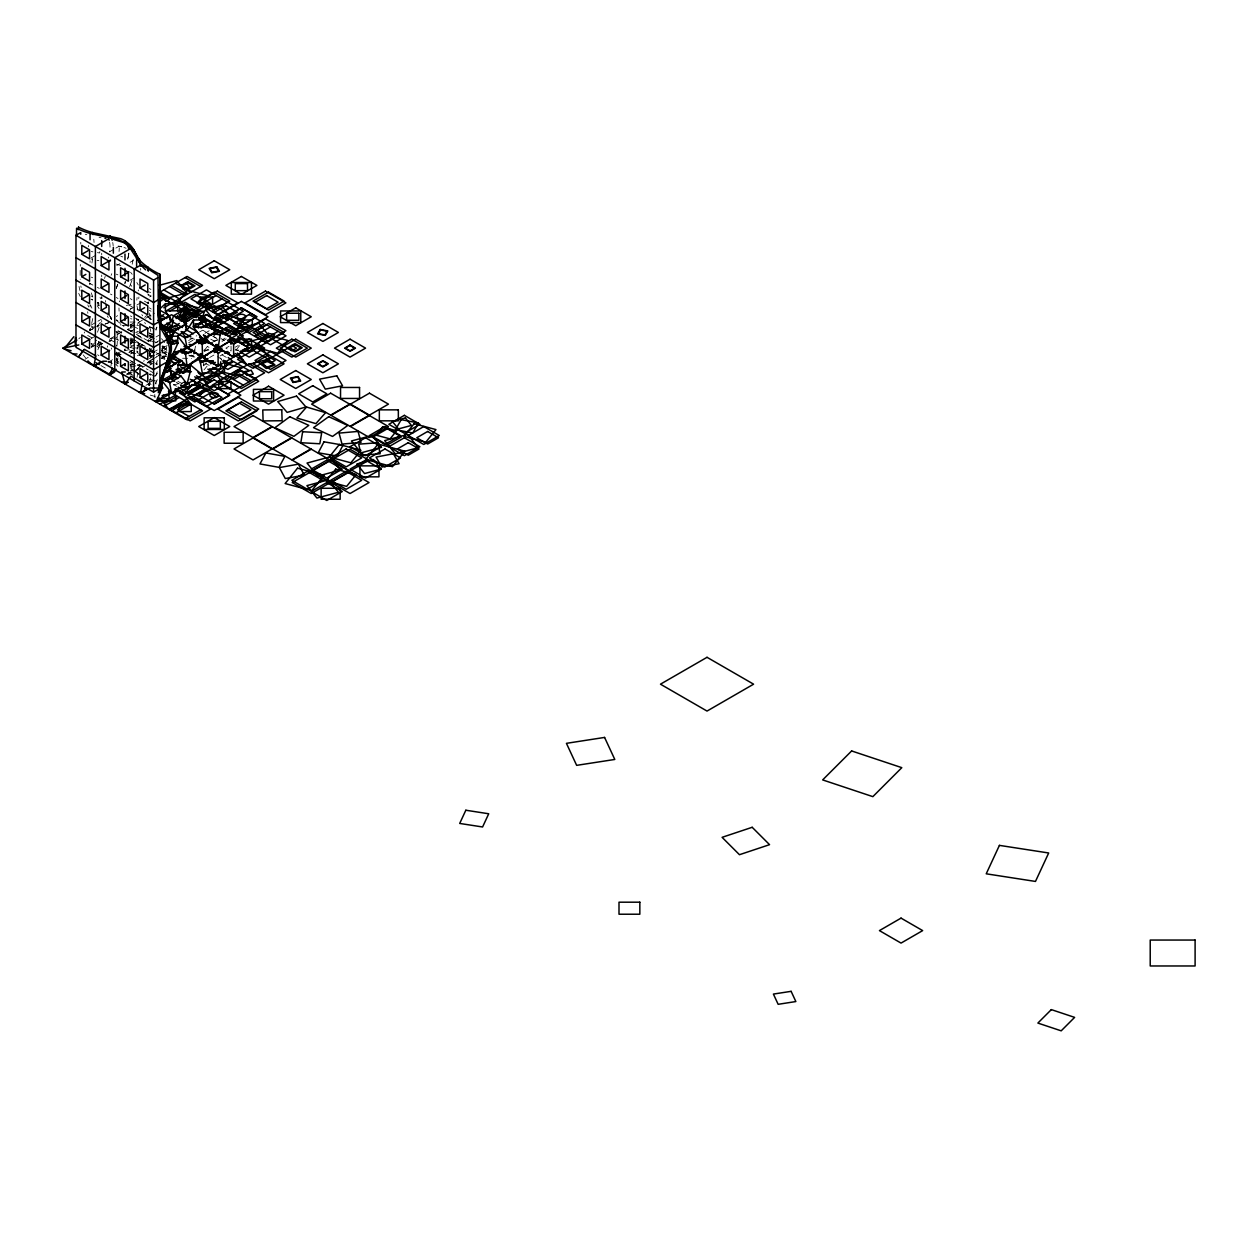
<?xml version="1.0" encoding="UTF-8"?>
<svg xmlns="http://www.w3.org/2000/svg" width="1258" height="1258" viewBox="0 0 1258 1258"><rect width="100%" height="100%" fill="white"/><g stroke="black" fill="none" stroke-linecap="round" stroke-linejoin="round"><path stroke-width="0.75" stroke-dasharray="5 3.75" d="M148.019 302.077L148.019 303.76M80.795 242.322L80.779 244.005M80.292 266.13L80.339 264.432M80.198 270.391L80.198 279.355M88.406 245.483L88.359 246.772M148.271 294.372L148.24 295.237L148.271 294.372A87.085 50.273 0 0 0 151.102 296.259M150.771 357.429L149.56 355.432L149.859 348.136L149.277 348.686M203.592 365.921L203.749 362.446M136.823 300.143L137.091 297.47M128.788 253.581L127.451 260.249M138.742 298.759L138.93 296.967M111.003 365.874L111.522 361.125M116.868 346.107C117.843 342.286 117.057 327.709 116.334 331.798M120.139 355.133L120.249 354.237L116.459 354.158M150.96 338.748L150.504 341.531M149.906 382.747L149.498 385.498L149.906 380.97L160.395 380.97M92.762 318.557L91.252 325.287M133.206 259.447L132.184 264.243M92.715 258.393L91.928 263.048M157.061 342.506L157.297 341.248M138.207 290.928L138.396 289.985M148.806 385.577L149.183 383.659M132.2 340.147L130.392 345.227M194.707 349.944L195.54 346.154M155.662 329.596L156.731 327.222M108.33 258.079L108.581 257.104M111.663 347.994L111.364 349.142M162.911 345.557L162.078 348.56M111.553 338.213L110.735 341.233M155.646 383.8L157.266 379.586M156.023 330.225L156.935 327.143M109.713 339.566L109.069 341.657L113.723 338.968M90.356 328.354L89.695 330.429M139.748 364.82L139.434 365.842A50.068 28.903 -60 0 0 137.091 377.243M104.524 278.458L105.216 276.383M116.365 288.145L117.371 285.33A72.728 41.986 -60 0 1 117.576 284.795M107.701 345.824L107.229 347.224M155.709 375.906L156.008 375.026A65.809 37.992 -60 0 1 157.234 371.818M97.511 332.206L98.439 329.565A58.749 33.919 -60 0 0 99.115 327.489M129.605 286.651L130.376 284.544L131.744 286.289M131.948 280.267L130.392 284.528M117.78 284.245L117.371 285.33A48.983 28.289 -60 0 0 116.255 288.507M143.758 361.408L144.167 360.323M156.574 364.663L157.266 362.902M111.097 275.376L111.758 273.725M124.825 283.537L125.737 281.32M130.911 343.623L132.2 341.61L130.234 344.393L132.027 340.918A1.683 0.975 0 0 0 130.549 340.839M150.567 364.6L151.039 363.483M155.913 363.908L157.392 360.527M97.888 349.661L101.175 342.553M137.185 348.262L139.481 343.308M149.608 351.957L151.259 348.403M114.305 356.454L116.805 351.941M137.594 369.946L136.87 370.119M97.228 326.278L101.929 320.46M91.284 346.894L94.963 342.333M137.326 324.36L139.732 321.372M137.075 369.553L142.673 362.603M161.417 350.683L166.04 344.959M157.439 373.343L155.19 376.126L149.938 374.711M203.953 350.778L207.539 346.343M204 369.946L207.413 365.716L203.749 364.726M236.425 349.598L239.822 345.384M135.597 371L138.349 368.232M78.798 338.827L80.292 337.427M134.292 317.676L140.88 320.9M144.607 317.393L146.101 315.978M97.464 327.017L99.225 325.413M137.169 345.777L139.811 343.623L137.216 342.726M149.655 296.919L151.07 295.929M116.286 316.56L117.654 315.632M85.119 359.238L88.202 357.288M155.599 342.899L160.222 339.974M130.234 309.059L132.2 307.848M188.606 340.509L196.798 335.682M221.943 339.99L225.103 338.119M91.252 257.843L96.3 254.934M109.352 251.883L114.242 249.053M115.862 248.109L119.133 246.238A25.632 14.797 0 0 1 126.067 248.266M116.79 265.501L119.919 263.693M130.077 262.309L133.238 260.485M130.061 280.235L135.156 277.295M91.236 325.067L96.237 322.174M97.904 321.215L101.238 319.28M90.089 330.209L98.36 325.429M136.839 305.034L140.943 302.675M130.03 309.389L135.848 306.024M91.221 338.512L96.174 335.65M91.174 347.507L95.985 344.723M97.605 343.796L100.813 341.94L101.159 343.827M130.03 325.067L135.046 322.174M96.85 346.469L102.873 342.994M121.884 332.018L109.462 339.188L114.116 341.877M130.423 327.08L154.482 313.195M130.423 331.562L135.078 328.873M129.936 347.522L134.622 344.818M149.356 336.311L154.152 333.543M108.188 362.21L113.078 359.379M149.042 338.732L152.139 336.94M129.558 352.051L132.939 350.101M128.866 352.617L131.964 350.825M148.004 341.578L154.404 337.883M156.008 336.955L159.2 335.1M130.423 353.97L135.078 351.281M115.642 364.616L118.912 362.729M137.405 355.778L141.997 353.136M149.387 353.907L154.372 351.029M152.941 352.476L157.706 349.724M149.435 358.672L154.451 355.778M156.118 354.803L166.15 349.016A24.783 14.31 -60 0 0 166.716 346.595M126.649 374.066L134.968 369.27M149.042 361.14L166.889 350.825M199.487 332.018L202.585 330.225M152.297 359.426L156.888 356.785M147.076 363.137L151.668 360.496M142.5 367.336L147.579 364.395M149.262 363.42L154.341 360.496M149.812 365.166L154.482 362.477M161.464 358.451L166.889 355.306M188.621 342.774L194.833 339.188M204.912 333.354L209.85 330.335M161.496 358.546L166.386 355.715M214.237 341.421L217.335 339.629M145.944 385.325L150.598 382.636M204.142 351.721L210.353 348.136L207.24 346.343M221.99 341.421L226.644 338.732M209.567 357.555L214.237 354.866M228.972 346.343L225.874 348.136L230.528 350.825M203.371 365.622L206.469 363.829M220.056 355.983L223.153 354.19M235.183 347.239L238.297 345.447M104.87 324.171L107.323 323.054M150.252 351.517L153.948 349.85L149.686 351.925L151.18 358.09L149.623 353.608L150.252 356.156M132.389 371.991L127.498 374.051M162.565 347.585L167.314 345.604M105.452 324.014L109.053 322.598L105.578 323.715M127.451 329.329L129.291 328.668M130.533 328.228L132.373 327.567M126.366 305.49L135.031 303.162M91.551 327.662L98.659 325.743M91.551 346.359L102.197 343.497M122.718 351.344L117.198 352.822L119.604 355.794M124.542 350.84L135.549 347.884M137.389 347.381L142.893 345.903M213.027 341.327L220.417 339.33M131.021 367.163L140.188 364.694M147.532 362.713L151.212 361.722M173.588 385.027L182.394 382.652M130.093 365.245L133.757 364.584M130.47 365.15L132.121 364.867M110.342 338.606L117.969 337.427M136.823 369.349L137.657 369.6M127.357 373.657L128.143 373.909M97.778 344.126L102.857 343.686M114.462 361.942L117.466 361.769M203.875 350.149L209.205 350.117M235.246 350.18L238.8 350.149M130.124 322.032L135.361 322.032M122.655 325.523L128.159 325.523M129.999 325.523L135.502 325.523M149.56 355.432L160.395 355.574M182.567 358.263L191.593 358.388M130.47 370.481L137.971 370.623M126.743 374.192L130.297 374.255M162.093 348.293L162.188 355.605L166.874 356.36M148.837 355.967L152.265 356.093M108.424 361.722L111.427 361.911M136.933 345.242L144.639 345.808M162.14 352.098L167.912 352.523M189.612 355.338L193.449 355.621M138.427 331.499L136.839 331.31M138.6 325.46L136.87 325.224M101.033 237.715L99.083 237.432M115.547 354.19L118.504 354.63M137.043 348.749L138.191 348.922M97.385 252.654L99.681 252.984A48.04 27.739 -60 0 0 99.854 251.616M116.428 331.577L122.105 332.458M129.951 341.83L135.675 342.726M116.208 353.86L121.916 354.74M129.747 364.112L135.439 364.993M137.326 365.292L143.019 366.172M98.879 260.658L97.039 260.312M130.801 352.712L138.27 354.096M136.949 319.972L138.38 320.24L137.955 319.375M132.593 347.994L130.47 347.538M149.387 327.19L149.576 327.222A38.919 22.471 0 0 1 157.627 329.439M120.453 246.521L121.743 246.804L117.592 245.908L119.133 246.238L119.211 247.574A23.996 13.854 -60 0 1 119.227 248.408A27.22 15.709 -60 0 1 119.038 251.49M147.107 291.479L150.693 292.454M189.801 337.962L195.289 339.44M148.475 332.804L153.995 334.298M151.164 340.965L156.731 342.459M188.826 355.715L194.314 357.193M149.796 351.045L157.234 353.058M149.529 379.303L156.935 381.284M150.268 395.122L155.819 396.616M116.223 264.054L120.799 265.595M150.205 336.09L152.894 336.892M127.388 329.627L138.537 333.339M149.702 337.065L157.124 339.534M130.816 341.122L139.78 344.11M115.563 353.97L119.148 355.165M107.716 361.706L115.138 364.175M114.352 338.433L118.551 340.147M92.542 299.891L91.158 299.278L92.542 299.891A49.471 28.557 0 0 0 91.205 299.247M92.652 277.766L91.299 277.137M138.427 309.72L136.918 309.028M149.906 319.202L149.309 318.416L150.897 319.17M149.309 318.416L151.416 319.438M97.809 305.065L99.115 305.694A33.856 19.546 0 0 0 97.495 304.923M149.906 380.97L151.447 381.724M131.603 374.286L129.307 373.123A108.298 62.523 0 0 1 128.536 372.73M99.256 288.365L97.306 287.39M136.965 373.186L138.537 374.003M130.439 315.915L131.791 316.623M136.477 319.123L138.49 320.192M149.34 374.397L150.834 375.214M92.856 285.079L89.711 283.364M91.111 296.007L92.84 296.967M149.325 310.286L151.039 311.261M212.728 336.216L216.062 338.103M210.746 339.125L217.194 342.774M149.513 333.386L154.53 336.216M148.963 334.895L156.621 339.235M128.159 329.643L134.842 333.433M136.383 334.251L149.277 341.547M130.816 337.867L135.833 340.698M221.031 338.496L224.286 340.383M203.088 330.335L206.469 332.458M213.844 336.719L216.942 338.512M235.183 349.032L238.297 350.825M144.387 301.102L150.598 304.688M221.99 354.866L226.644 357.555M146.478 315.632L151.385 318.463M217.335 356.659L221.99 359.348M149.812 326.64L154.482 329.329M191.342 355.086L194.833 357.099M204.912 362.933L209.567 365.622M133.301 326.058L138.286 328.936M149.042 335.147L156.574 339.503M137.735 335.65L144.387 339.503M162.235 351.721L166.889 354.41M162.471 352.476L167.235 355.228M118 330.665L121.098 332.458M134.292 340.085L145.157 346.343M149.812 349.032L154.482 351.721M156.023 352.617L160.678 355.306M161.464 355.762L164.562 357.555M139.512 343.261L144.576 346.186M129.967 338.544L134.968 341.421M136.635 342.38L139.953 344.299M161.48 357.665L164.546 359.426M115.642 331.672L118.912 333.543M129.637 350.825L135.848 354.41M151.369 363.373L148.271 361.581L148.271 363.263M177.85 381.253L182.441 383.894M176.199 382.196L179.312 383.989M138.663 364.395L148.192 369.883M149.765 370.796L154.53 373.547M173.4 384.445L176.576 386.269M87.667 335.43L96.756 340.682M98.391 341.626L101.646 343.513M115.846 352.177L120.438 354.819M131.288 361.077L135.88 363.735M137.405 364.616L140.456 366.377M116.035 354.001L121.098 356.926M116.444 354.41L121.098 357.099M130.03 362.257L134.685 364.946M149.812 373.689L154.482 376.362M131.194 369.648L135.848 372.337M149.246 383.423L151.054 384.476M100.939 365.559L107.465 369.333M116.271 297.438L118.016 298.555M137.248 319.202L138.333 319.878M98.847 303.351L97.668 302.612L98.847 303.351A49.471 28.557 0 0 0 97.715 302.596M135.99 372.085L138.993 374.051M149.403 307.848L151.212 309.059M150.913 289.482L149.372 288.412M130.313 367.871L134.748 370.89M136.226 371.896L139.182 373.909M129.967 360.244L132.703 362.351M131.98 299.86L130.345 298.555M135.361 371.377L138.93 374.208M129.291 372.51L134.008 376.252M115.956 320.019L123.96 326.451M115.956 359.175L118.629 361.848M148.161 339.927L149.372 341.185M99.209 305.049L97.259 302.816M220.087 357.932L222.194 360.543M161.543 338.669L165.175 343.151M148.884 353.325L151.275 356.281M83.185 354.898L85.575 357.87M116.459 355.008L118.173 357.225M138.286 285L136.823 282.5M136.933 351.422L138.427 353.781M91.126 343.654L92.73 346.217M142.579 315.868L141.824 314.61M107.26 315.9L108.219 317.582M107.889 312.519L111.6 319.375L110.342 316.874M80.308 296.636L78.704 293.366M144.701 322.473L145.393 323.762M90.419 304.813L91.913 308.163M110.547 317.299L111.38 319.045L109.729 315.695L111.317 319.359M116.302 337.113L117.371 339.094A29.091 16.794 0 0 0 117.985 339.99M162.707 352.114L161.795 350.196L162.345 351.957M110.814 317.834L111.632 319.611M87.824 304.908L88.658 306.952M155.615 382.526L156.023 383.989M116.459 357.854L118.079 364.128M87.667 311.732L87.871 313.289M120.721 323.715L120.925 325.287M93.8 239.24L94.051 242.495M113.141 245.719L113.078 244.885A37.3 21.528 -60 0 0 112.733 242.495M119.101 311.213L118.96 307.943M154.765 394.446L154.97 397.843M231.032 346.044L231.126 351.155M148.271 301.936L148.271 303.618M148.271 316.214L148.271 317.897M148.271 339.739L148.271 341.421M148.271 383.423L148.271 385.105M124.982 281.776L124.982 283.459M124.982 348.985L124.982 350.668M101.709 253.204L101.709 254.887M101.709 275.046L101.709 276.729M101.709 296.888L101.709 298.571M101.709 320.413L101.709 322.095M101.709 343.104L101.709 344.786M90.057 260.768L90.057 262.45M90.057 283.459L90.057 284.292M90.057 305.301L90.057 306.983M90.057 328.825L90.057 330.492M84.538 332.002A104.414 60.274 -60 0 1 84.239 333.04M148.318 294.341A68.262 39.423 0 0 1 147.768 293.963M149.183 314.846A91.63 52.899 0 0 1 151.039 315.884M150.834 316.403A47.206 27.251 -60 0 1 149.403 313.053M149.387 326.781A49.974 28.855 -60 0 1 149.576 327.222A31.513 18.194 -60 0 1 150.929 332.049M161.905 346.139A25.16 14.514 0 0 1 166.198 349.001M149.545 351.029A36.152 20.867 0 0 1 157.171 353.624M162.109 356.407A33.683 19.452 0 0 1 165.002 358.923M155.678 363.751A40.854 23.587 0 0 1 157.36 364.741M130.565 272.278A52.003 30.019 0 0 1 132.184 274.291M132.121 306.779A100.86 58.23 0 0 1 129.039 305.238M119.368 301.826A37.504 21.653 -60 0 1 119.494 300.898M132.279 324.517A48.685 28.101 0 0 1 130.565 324.234M131.933 318.982A71.171 41.089 0 0 1 130.502 318.683M131.933 340.069A36.372 21.009 0 0 1 130.407 339.786M121.491 331.672A96.017 55.431 -60 0 1 121.586 333.307M132.043 330.697A72.052 41.608 0 0 1 130.486 330.461M132.011 367.037A53.811 31.057 0 0 1 130.282 366.377M128.835 253.11A24.248 13.995 -60 0 1 127.718 259.179M120.862 256.365A26.67 15.395 0 0 1 122.734 256.915M127.325 258.818A26.67 15.395 0 0 1 127.86 259.101M109.603 242.181A34.831 20.112 -60 0 1 109.792 251.411M116.286 274.15A41.577 23.996 0 0 1 117.938 274.873M110.452 294.042A108.361 62.554 0 0 1 111.946 294.859M117.906 320.601A27.299 15.756 0 0 1 116.318 319.831M100.42 298.759A42.914 24.783 -60 0 1 100.121 297.25M105.672 302.172A43.841 25.317 -60 0 1 105.562 300.552M116.837 346.107A69.08 39.879 0 0 1 116.365 345.242M117.922 366.204A63.828 36.859 0 0 1 116.365 364.993M92.526 259.368A55.116 31.812 0 0 1 90.922 258.912M86.849 234.727A57.742 33.337 0 0 1 85.277 234.224M92.919 251.852A50.367 29.076 0 0 1 91.174 251.474M81.157 287.484A52.333 30.208 -60 0 1 80.858 285.959M97.495 306.197A51.767 29.878 -60 0 1 99.067 308.635M91.111 343.387A49.707 28.698 0 0 1 92.51 344M97.652 346.721A49.707 28.698 0 0 1 98.847 347.46M150.897 349.284A3.287 1.903 0 0 1 149.419 349.928M92.825 329.014A3.287 1.903 0 0 1 89.601 329.863M91.205 326.199A3.287 1.903 0 0 1 92.825 326.954M97.637 354.772A81.471 47.033 0 0 1 98.926 355.715M80.087 290.897A53.025 30.617 -60 0 1 79.034 286.462M149.419 382.699A53.622 30.963 -60 0 1 150.913 376.818M138.333 311.009A37.803 21.826 -60 0 1 136.792 304.373M140.644 268.489A69.111 39.894 -60 0 1 140.692 270.171M128.961 329.046A77.603 44.801 -60 0 1 129.024 329.848M101.929 298.445A43.212 24.956 -60 0 1 101.756 296.872M99.036 341.421A126.335 72.948 -60 0 1 97.668 344.786M92.636 296.243A49.565 28.619 -60 0 1 91.236 292.862M89.711 284.497A61.076 35.255 -60 0 1 89.68 282.83M181.435 383.737A4.387 2.532 0 0 1 182.504 383.077M125.218 349.032A4.387 2.532 0 0 1 124.212 349.928M136.855 347.255A4.387 2.532 0 0 1 136.855 349.032M132.121 350.652A4.387 2.532 0 0 1 130.643 350.369M130.643 345.919A4.387 2.532 0 0 1 132.121 345.636M166.732 349.991A6.526 3.758 0 0 1 164.641 344.44M118.016 358.577A6.856 3.963 0 0 1 116.569 358.42M118.048 363.578A4.434 2.563 0 0 1 116.412 362.493M116.412 360.37A4.434 2.563 0 0 1 118.048 359.269M132.043 343.167A2.673 1.541 0 0 1 130.533 343.104M130.533 340.21A2.673 1.541 0 0 1 132.043 340.147M117.906 355.542A1.683 0.975 0 0 1 117.041 354.143A1.683 0.975 0 0 1 119.573 353.875A1.683 0.975 0 0 1 119.604 355.369M136.808 350.966A1.683 0.975 0 0 1 136.808 352.806M132.059 342.569A1.683 0.975 0 0 1 130.549 342.475M133.537 325.02L130.502 327.174L133.537 325.02M111.616 319.485L110.61 317.315L111.616 319.485"/><path stroke-width="1.5" d="M148.271 267.498L148.255 270.847L148.271 267.498A84.773 48.952 0 0 0 159.876 274.244M159.908 274.213L159.782 309.562A99.917 57.679 -60 0 0 159.908 314.547M157.737 305.993L157.848 311.795A54.927 31.717 -60 0 0 159.436 321.545A47.537 27.44 -60 0 0 160.93 325.146L168.383 336.814A49.251 28.431 -60 0 1 169.091 338.355L153.586 347.318L75.983 302.502M178.73 363.688L178.888 360.04M220.7 361.754L220.402 369.05L209.567 368.893M224.899 360.999L224.396 373.186L203.309 372.887M170.632 348.104L168.383 358.64L161.26 377.887A51.374 29.657 -60 0 0 159.121 386.112M160.143 392.496L160.238 391.6M158.304 392.716L158.398 391.82A50.037 28.887 -60 0 1 160.725 380.419L167.062 362.493L169.343 351.941A27.236 15.725 -60 0 0 169.405 347.695L167.66 340.305L160.474 327.646L158.445 320.413L157.973 275.329L140.141 263.693L131.854 250.94A53.308 30.774 0 0 0 127.86 245.687M167.031 336.263L177.692 336.185L187.065 348.136L202.161 338.025L218.106 348.136L220.15 334.927L222.304 331.2L233.626 339.188L162.235 380.403M106.584 361.266L103.03 361.203L93.941 366.062L95.828 355.888L84.396 349.299L78.421 357.099L83.531 350.274M161.496 378.06L169.657 382.778L171.544 392.952L162.14 380.97L162.14 388.046L149.906 388.046L140.503 392.952L142.39 382.778L130.958 376.173L124.982 383.989L121.774 372.022L125.313 371.943M172.566 344.456L173.4 340.666L177.236 340.949M191.892 349.409L191.2 352.523L177.74 351.532M193.874 353.734L194.707 349.944M183.967 382.196L187.065 383.989L190.21 371.833L190.21 364.773L177.976 364.773L177.976 371.833L171.544 375.026L169.657 369.569L164.767 372.399M168.446 340.981L171.544 339.188L171.953 337.71M172.236 336.735L173.746 331.373L185.178 324.768L196.61 331.373L202.585 339.188L213.718 333.684L215.857 329.958L218.106 330.225L180.853 351.721M179.296 318.478L181.954 309.232L204.346 311.386L200.62 324.312L195.021 323.778M160.379 390.688A50.037 28.887 -60 0 1 162.659 379.287L168.997 361.376L171.277 350.809A27.236 15.725 -60 0 0 171.355 346.579L169.311 338.512L162.722 327.19M195.902 316.654L196.783 313.604L183.589 312.346L181.404 319.957L188.936 320.68M187.065 307.817L173.746 315.632L171.544 321.262L162.235 326.64M114.116 372.337L109.462 375.026L112.465 368.232M162.14 388.046L156.023 401.915L249.147 348.136L233.626 338.732L218.106 348.136M169.217 356.722L171.544 357.099L177.834 343.371L177.692 336.185M196.704 341.17L202.161 344.33L202.585 357.099L213.451 350.384L218.106 353.073L218.106 366.062L206.784 360.606L204.629 356.879L202.585 357.099L187.442 347.428L187.065 348.136L185.178 337.977L173.746 331.373M188.275 328.291L187.065 330.225L177.755 335.603M188.669 327.662L193.496 319.972L205.73 319.972L205.73 327.033L218.106 330.225M73.892 336.657L64.079 348.828L71.093 350.715M161.48 300.772L165.065 296.322L159.687 294.875M164.358 329.816L171.575 320.869M181.451 321.026L188.197 312.66L205.085 317.205L197.223 326.97L193.465 325.948M161.386 398.11L163.682 395.264M192.757 361.769L185.917 370.245L191.42 371.723M197.978 358.184L201.563 353.734M214.709 347.177L216.974 344.362M158.964 309.625L165.427 303.76L177.661 303.76L177.661 310.82L187.065 312.298L185.178 309.028L196.61 315.632L202.585 321.262L205.73 319.972M109.462 375.026L116.145 369.302M170.49 355.259L171.544 357.099L180.963 350.054L187.442 347.428M187.757 365.575L198.198 358.121L204.629 356.879M166.056 333.291L169.327 331.357L170.852 336.735M168.415 339.597L171.575 337.742M200.981 328.118L216.801 318.809L237.762 330.681L228.264 336.263M210.935 327.63L215.841 324.737L227.541 331.357L222.619 334.251M158.587 389.225L153.586 392.119L75.983 347.318L75.983 235.293L80.701 232.573M81.801 254.336L89.554 258.818L89.554 249.855L81.801 245.373L81.801 254.336L88.107 250.688M108.738 238.784L95.388 246.505L95.388 358.514M81.801 276.744L89.554 281.226L89.554 272.263L81.801 267.781L81.801 276.744L85.874 274.386M101.206 265.548L108.959 270.014L108.959 261.066L101.206 256.585L101.206 265.548L110.515 260.17M81.801 299.152L89.554 303.618L89.554 294.671L81.801 290.189L81.801 299.152L89.066 294.954M101.206 287.94L108.959 292.422L108.959 283.459L101.206 278.977L101.206 287.94L107.999 284.025M120.611 276.744L128.363 281.226L128.363 272.263L120.611 267.781L120.611 276.744L128.961 271.917M145.708 269.872A59.189 34.17 0 0 1 141.069 264.935L134.181 268.897L134.181 380.922M81.801 321.545L89.554 326.026L89.554 317.063L81.801 312.582L81.801 321.545L90.136 316.733M101.206 310.349L108.959 314.83L108.959 305.867L101.206 301.385L101.206 310.349L106.521 307.282M120.611 299.137L128.363 303.618L128.363 294.671L120.611 290.189L120.611 299.137L126.728 295.614M140 287.94L147.768 292.422L147.768 283.459L140 278.977L140 287.94L145.189 284.953M75.983 235.293L153.586 280.109L157.737 277.704M168.446 391.159L202.585 410.863L187.065 419.826L62.9 348.136L76.864 340.085M159.137 292.579L187.065 276.461L202.585 285.409L163.792 307.817M160.128 298.319L164.216 295.96L169.673 299.105L165.584 301.464M81.801 343.953L89.554 348.435L89.554 339.471L81.801 334.99L81.801 343.953L89.853 339.298M101.206 332.757L108.959 337.223L108.959 328.275L101.206 323.793L101.206 332.757L110.562 327.347M120.611 321.545L128.363 326.026L128.363 317.063L120.611 312.582L120.611 321.545L127.011 317.849M140 310.349L147.768 314.83L147.768 305.867L140 301.385L140 310.349L144.591 307.707M157.8 300.064L153.586 302.502L75.983 257.701M166.119 310.946L175.428 305.584M159.137 317.22L163.792 314.531M169.61 311.182L185.13 302.219L200.651 311.182L185.13 320.145L177.362 315.664M101.206 355.149L108.959 359.631L108.959 350.668L101.206 346.186L101.206 355.149L109.635 350.29M120.611 343.953L128.363 348.435L128.363 339.471L120.611 334.99L120.611 343.953L128.552 339.361M140 332.741L147.768 337.223L147.768 328.275L140 323.793L140 332.741L147.941 328.165M161.181 320.35L169.343 315.632L171.544 321.262L170.396 319.296M159.719 321.545L171.544 314.72L186.766 323.495L171.544 332.285L161.401 326.42M178.856 310.38L187.017 305.663L198.45 312.267L187.017 318.872L178.856 314.154M93.941 366.062L101.709 361.581M176.199 318.573L187.065 312.298M216.124 295.583L204.692 302.187L216.124 308.792L227.556 302.187L206.469 289.89L190.949 298.854L206.469 307.817L221.99 298.854M163.792 330.225L171.544 325.743L166.889 323.054M180.083 320.806L190.949 314.531M194.833 312.298L210.353 303.335L194.833 294.372L179.312 303.335L233.626 334.707L249.147 325.743L233.626 316.78M166.889 330.665L179.312 323.495M169.217 331.562L175.428 327.976L178.526 329.769M183.967 323.054L196.61 315.632M198.717 314.531L214.237 305.584L229.758 314.531M169.217 336.043L174.264 333.134M198.717 319.013L206.469 314.531L221.99 323.495M199.708 318.62L206.469 314.72L221.675 323.495M120.611 366.361L128.363 370.827L128.363 361.879L120.611 357.398L120.611 366.361L124.935 363.861M140 355.149L147.768 359.631L147.768 350.668L140 346.186L140 355.149L148.318 350.353M114.965 370.214L108.675 373.846L88.233 362.037M193.276 326.64L202.585 321.262M185.178 337.977L196.61 331.373M209.567 326.184L241.394 307.817L256.915 316.78L241.394 325.743L225.874 316.78M211.548 329.36L243.329 311.182L227.808 302.219M124.982 383.989L128.096 382.196M168.446 358.892L177.755 353.514M140 377.557L147.768 382.039L147.768 373.076L140 368.594L140 377.557L147.28 373.359M169.61 360.464L175.821 356.879M182.033 353.294L185.13 351.501M198.717 343.654L206.469 339.188M213.844 334.927L227.808 326.86L243.329 335.823L230.922 342.994M214.489 334.738L225.921 328.134L237.353 334.738L227.556 340.383M202.161 344.33L207.617 341.17M166.072 365.622L170.663 362.964L167.597 361.203M186.703 365.716L181.089 360.433L169.657 367.037L171.544 375.026L177.755 378.611M167.66 368.311L175.428 363.829M225.103 335.147L229.758 332.458M164.483 372.211L171.245 368.311L166.166 365.37M197.931 355.306L201.044 353.514M213.451 350.384L218.106 347.695L233.626 357.099L233.626 344.11L238.297 341.421M140.503 392.952L148.271 388.47M175.978 374.522L165.27 380.702L162.219 378.941M165.333 380.844L176.199 374.585M189.785 366.738L185.13 369.427L180.476 366.738M214.237 352.617L221.99 348.136M174.988 376.189L167.047 380.781L170.223 382.605M179.737 373.437L189.266 367.949M176.199 376.818L171.544 379.507L174.658 381.3M182.41 373.233L187.065 370.544L190.178 372.337M200.258 362.933L208.026 358.451M233.626 343.654L241.394 339.188M218.106 353.073L222.76 350.384M169.657 382.778L181.089 376.173L187.065 383.989M224.71 353.294L227.808 351.501M241.394 343.654L249.147 339.188L264.667 348.136L249.147 357.099L239.838 351.721M270.501 326.86L254.981 335.823L270.501 344.786L286.022 335.823L266.665 324.768L255.232 331.373L266.665 337.977M245.986 346.312L248.722 344.739L254.179 347.9L248.722 351.045L244.634 348.686M253.031 345.903L278.097 331.373M159.908 404.148L175.428 395.185M177.111 396.333L165.679 402.937L157.502 398.22M204.582 380.482L216.014 373.878M163.792 406.397L179.312 397.434M221.99 372.793L206.469 381.74L196.421 375.765M169.61 409.746L185.13 400.783M227.808 376.142L212.287 385.105L229.758 395.185L214.237 404.148L198.717 395.185L214.237 386.222M204.582 389.744L193.15 396.333L204.582 402.937L216.014 396.333L194.833 383.989M171.544 410.863L187.065 401.915M225.874 379.507L241.394 370.544L256.915 379.507L241.394 388.47L207.853 369.16M268.552 354.866L253.031 363.829L268.552 372.793L284.072 363.829L237.51 336.94L253.031 327.976L268.552 336.94M188.952 403.173L177.52 409.778L188.952 416.382M175.428 413.111L190.949 404.148M210.353 392.952L194.833 401.915L179.312 392.952L233.626 361.581L249.147 370.544L233.626 379.507M229.758 381.74L214.237 390.703L198.717 381.74M272.436 357.099L287.956 348.136L272.436 339.188M185.13 418.71L200.651 409.746M227.808 394.068L264.667 372.793L249.147 363.829L233.626 372.793L249.147 381.74M214.237 403.975L229.443 395.185L214.237 386.41M170.49 344.267L173.667 342.931M180.963 350.054L185.508 353.812L192.002 351.186M158.995 285.393L176.828 280.597L186.813 292.941L165.411 298.712L158.76 290.472M169.516 303.949L180.507 300.992L190.76 313.682L176.104 317.614M163.037 329.156L176.246 325.602L178.667 328.59M168.949 342.145L176.482 340.116M213.53 330.791L217.225 329.785L220.669 334.062M173.431 352.57L181.985 350.259L185.571 354.709M182.316 360.999L173.777 363.295L168.981 357.366M207.381 354.992L202.302 356.36L206.516 361.596M243.376 349.614L259.384 345.305L270.171 358.656L247.04 364.883L237.463 353.026M163.729 372.824L169.012 371.393M176.057 369.506L179.579 368.563L183.275 373.139M210.322 363.751L215.417 362.383M162.125 395.594L180.208 390.719L190.335 403.252L168.635 409.086L159.64 397.953M62.9 348.136L78.782 344.959M198.198 358.121L200.337 361.848L206.784 360.606M144.56 388.706L148.114 388.643M158.461 398.865L169.122 398.644L168.682 391.474M155.174 401.239L175.805 400.83L175.082 388.926M170.726 343.418L177.834 343.371M200.179 342.994L205.51 342.962M209.064 342.931L212.618 342.915M240.435 342.962L247.543 342.915L247.684 350.086L242.354 350.117M240.514 351.092L251.773 351.013L251.521 339.094L230.89 339.235L231 344.346M165.427 303.76L165.427 310.82L177.661 310.82M193.496 319.972L193.496 327.033L205.73 327.033M73.373 353.97L77.037 353.97M177.976 371.833L190.21 371.833M203.812 360.716L213.404 360.842M208.057 361.565L213.483 361.644M122.246 382.243L127.876 382.353M177.661 303.76L171.544 303.335L160.364 297.91L158.933 295.441M189.077 344.472L192.914 344.755M172.393 354.064L176.214 354.347M160.316 319.06L164.075 319.422M169.736 319.957L173.494 320.318L171.308 327.945L161.889 327.033M104.917 238.249L105.876 238.391M177.976 364.773L187.065 366.062L182.41 363.373M113.896 239.602L125.423 243.03M215.857 329.958L222.304 331.2M213.718 333.684L220.15 334.927M78.483 227.116A58.874 33.997 0 0 0 92.51 232.526L120.799 238.706A27.472 15.867 0 0 1 124.841 240.687M158.665 317.393L164.2 318.887M229.711 339.251L242.086 342.585M184.297 336.484L187.961 337.474M197.113 339.943L208.089 342.899M213.577 348.576L229.491 352.853M174.186 351.768L177.85 352.759M139.166 392.119L144.717 393.628M76.062 338.213L75.276 337.883L75.276 344.959M168.006 337.553L177.755 342.774M207.712 333.386L211.061 335.273M204.299 335.477L207.523 337.301M161.779 324.878L174.673 332.191M160.977 326.624L169.327 331.357M185.13 277.578L200.651 286.541M291.84 345.447L296.495 348.136L291.84 350.825L287.186 348.136L295.001 343.56L302.219 347.727L295.001 351.894L287.783 347.727M175.428 283.176L190.949 292.139M171.544 285.409L187.065 294.372M214.237 310.066L198.717 301.102L214.237 292.139L229.758 301.102L212.287 311.182L227.808 320.145M268.552 341.421L253.031 332.458L268.552 323.495L284.072 332.458L237.51 359.348L253.031 368.311L268.552 359.348L253.031 350.384M169.61 286.541L185.13 295.488M163.792 289.89L179.312 298.854M159.908 292.139L175.428 301.102M159.137 296.165L196.39 317.676M199.487 319.469L249.147 348.136M228.972 341.421L233.626 344.11M194.047 325.287L198.717 327.976M173.746 315.632L185.178 322.237L187.065 330.225L185.178 324.768M203.371 335.147L208.026 337.836M235.183 353.514L241.394 357.099M159.546 309.971L169.343 315.632M215.778 344.55L220.433 347.239M234.019 355.086L243.329 360.464L227.808 369.427L218.499 364.049M159.137 314.091L166.889 318.573M170.773 320.806L182.41 327.536M185.524 329.329L193.276 333.81M199.487 337.396L233.626 357.099M159.137 318.573L162.235 320.365M181.639 331.562L190.949 336.94M196.39 340.085L202.585 343.654M214.237 350.384L218.892 353.073M163.005 325.287L173.871 331.562M223.547 360.244L229.758 363.829M250.94 380.592L239.507 373.988L228.075 380.592L239.507 387.197M75.983 280.109L153.586 324.91L159.467 321.513A91.63 52.899 0 0 0 157.91 320.318M183.967 346.343L218.106 366.062M168.446 341.877L172.33 344.11M180.853 349.032L188.621 353.514M197.553 358.672L203.371 362.037M212.681 367.415L243.329 385.105M169.657 353.828L181.089 360.433M171.544 357.099L179.312 361.581M197.931 372.337L202.585 375.026L200.337 361.848M168.824 356.14L179.925 362.556M198.795 373.437L211.486 380.781L189.266 393.612L178.149 387.197M169.217 360.244L175.821 364.049M194.675 376.834L200.793 380.356M167.66 363.829L172.33 366.518M179.312 370.544L183.967 373.233M166.386 365.15L170.003 367.415M176.199 371L179.312 372.793M191.342 379.727L200.651 385.105L185.13 394.068L175.821 388.691M190.194 379.256L200.337 385.105L185.13 393.896L176.686 389.005M169.657 369.569L181.089 376.173M163.792 370.544L166.889 372.337M183.967 384.775L188.558 387.433M180.853 384.885L187.065 388.47M75.983 324.91L153.586 369.71L167.33 361.785A33.683 19.452 0 0 0 166.575 360.794M159.908 386.222L163.005 388.014M144.859 388.738L146.321 389.587M96.033 362.729L99.303 364.616M114.965 371.566L113.55 370.685M228.185 357.508L232.746 361.266L226.251 363.892L222.839 361.077M190.21 364.773L202.585 375.026M127.844 245.703L123.598 242.244A27.283 15.756 0 0 0 118.865 239.838L91.677 233.815A58.041 33.51 0 0 1 76.565 228.233L76.486 235.844M160.238 326.671L161.197 327.788M161.527 328.165L162.14 328.936A32.456 18.744 0 0 0 161.763 328.59M203.576 335.194L209.331 342.318M181.089 331.577L185.917 337.569M87.966 360.826L90.372 363.798M193.496 327.033L202.585 339.188L202.161 338.025M141.069 264.935L140.047 263.425A62.617 36.152 0 0 1 138.584 260.689L135.754 254.006M139.135 259.321L133.411 249.178A52.034 30.05 0 0 0 129.794 244.571L124.841 240.687A34.485 19.908 -60 0 1 127.734 245.467L128.568 248.471M165.427 310.82L170.019 318.651M171.135 337.71L171.544 339.188M92.573 232.447L93.076 234.617M185.508 353.812L186.97 365.292M80.701 233.123L80.732 234.24M159.908 275.046L159.908 390.986M78.421 229.679L78.421 227.163M153.586 280.109L153.586 392.119M136.619 260.768L136.619 266.649M124.982 254.053L124.982 259.934M124.982 268.331L124.982 275.895M124.982 291.007L124.982 298.571M124.982 313.698L124.982 320.413M124.982 336.373L124.982 343.104M124.982 364.097L124.982 365.779M114.777 369.71L114.777 257.701L131.791 247.873A55.777 32.205 0 0 1 135.707 254.022M113.346 247.323L113.346 253.204M101.709 240.608L101.709 246.489M90.057 233.894L90.057 239.775M141.179 264.84A82.226 47.474 -60 0 1 141.289 265.894M165.301 333.716A29.028 16.763 0 0 1 168.949 338.386M169.012 338.433A30.695 17.722 -60 0 1 170.773 348.026M167.235 342.931A24.783 14.31 -60 0 0 167.314 341.626A20.741 11.982 -60 0 0 167.204 340.289M132.908 251.113A28.211 16.291 -60 0 0 131.728 247.952A28.714 16.574 0 0 0 125.533 242.967M136.399 258.661A89.821 51.861 0 0 1 136.792 259.588M109.006 239.728A34.831 20.112 -60 0 1 109.147 240.215M106.285 306.292A43.841 25.317 -60 0 1 106.081 305.285M88.642 294.073A50.068 28.903 -60 0 1 88.437 293.633M110.091 261.035A3.287 1.903 0 0 1 110.091 260.5M147.799 350.023A3.287 1.903 0 0 1 145 347.868M162.612 327.3A52.867 30.522 -60 0 1 159.97 314.5M148.365 267.435A63.718 36.781 0 0 1 138.946 259.384M139.434 259.069A69.111 39.894 -60 0 1 140.503 266.036M133.379 249.226A37.3 21.528 -60 0 1 136.021 255.94M110.091 235.781A37.3 21.528 -60 0 1 112.151 240.262M124.841 365.04A84.679 48.889 -60 0 1 124.872 364.16M128.458 340.258A110.185 63.608 -60 0 1 128.332 341.17M184.203 382.636A4.387 2.532 0 0 1 189.423 384.571A4.387 2.532 0 0 1 186.058 387.59A4.387 2.532 0 0 1 180.838 385.64M170.317 342.931A6.526 3.758 0 0 1 174.469 344.032M302.659 431.73L300.804 442.706L319.815 443.775L321.671 432.799L302.659 431.73M465.837 810.231L459.705 823.44L482.585 826.978L488.717 813.769L465.837 810.231M999.418 845.376L986.225 873.807L1035.476 881.433L1048.685 852.987L999.418 845.376M323.998 441.81L318.258 452.786L337.286 456.104L343.009 445.128L323.998 441.81M265.894 452.959L259.966 463.935L278.977 467.347L284.906 456.371L265.894 452.959M268.237 333.323L266.098 337.034L272.546 338.276L274.684 334.565L268.237 333.323M320.13 329.454L317.566 333.92L325.272 335.399L327.851 330.948L320.13 329.454M320.633 329.958L318.478 333.684L324.926 334.927L327.064 331.2L320.633 329.958M401.223 419.669L395.468 429.638L412.734 432.956L418.489 422.987L401.223 419.669M187.568 290.252L177.818 302.313L198.701 307.927L208.451 295.882L187.568 290.252M223.342 314.421L213.703 326.357L234.365 331.923L244.005 319.988L223.342 314.421M192.175 384.602L185.807 392.48L199.456 396.16L205.825 388.282L192.175 384.602M227.729 364.128L221.644 371.676L234.696 375.183L240.797 367.651L227.729 364.128M265.831 334.565L255.547 347.287L277.593 353.231L287.862 340.509L265.831 334.565M297.517 468.18L285.126 483.528L311.701 490.683L324.092 475.335L297.517 468.18M339.314 444.514L329.234 457L350.872 462.818L360.952 450.333L339.314 444.514M335.713 469.108L326.199 480.902L346.61 486.39L356.124 474.612L335.713 469.108M382.558 426.997L375.985 435.111L390.059 438.9L396.632 430.786L382.558 426.997M378.139 444.011L365.653 459.469L392.433 466.687L404.919 451.229L378.139 444.011M414.134 423.71L403.944 436.306L425.786 442.187L435.96 429.591L414.134 423.71M306.575 407.057L296.888 418.033L315.9 423.631L325.586 412.655L306.575 407.057M851.635 750.947L822.653 779.913L872.848 796.644L901.813 767.663L851.635 750.947M1051.326 1009.608L1037.866 1023.069L1061.186 1030.837L1074.631 1017.376L1051.326 1009.608M289.78 416.76L274.873 427.736L293.885 436.337L308.792 425.361L289.78 416.76M328.731 416.665L313.525 427.657L332.537 436.432L347.758 425.456L328.731 416.665M214.237 260.768L198.717 269.731L214.237 278.694L229.758 269.731L214.237 260.768M187.788 281.666L180.57 285.833L187.788 290L195.006 285.833L187.788 281.666M187.505 282.515L182.033 285.66L187.505 288.821L192.961 285.66L187.505 282.515M241.394 276.461L225.874 285.409L241.394 294.372L256.915 285.409L241.394 276.461M217.319 291.085L196.877 302.879L217.319 314.689L237.762 302.879L217.319 291.085M225.921 305.663L214.489 312.267L225.921 318.872L237.353 312.267L225.921 305.663M241.394 301.417L214.772 316.78L241.394 332.143L268.017 316.78L241.394 301.417M265.469 291.085L245.027 302.879L265.469 314.689L285.912 302.879L265.469 291.085M268.552 292.139L253.031 301.102L268.552 310.066L284.072 301.102L268.552 292.139M241.394 307.99L226.188 316.78L241.394 325.555L256.601 316.78L241.394 307.99M266.665 295.583L255.232 302.187L266.665 308.792L278.097 302.187L266.665 295.583M249.147 314.531L233.626 323.495L249.147 332.458L264.667 323.495L249.147 314.531M265.469 318.872L245.027 330.681L265.469 342.475L285.912 330.681L265.469 318.872M295.724 307.817L280.204 316.78L295.724 325.743L311.245 316.78L295.724 307.817M214.237 379.822L187.615 395.185L214.237 410.548L240.844 395.185L214.237 379.822M190.162 397.292L169.72 409.086L190.162 420.895L210.605 409.086L190.162 397.292M238.297 369.49L217.87 381.284L238.297 393.094L258.739 381.284L238.297 369.49M206.469 388.47L190.949 397.434L206.469 406.397L221.99 397.434L206.469 388.47M270.501 351.501L254.981 360.464L270.501 369.427L286.022 360.464L270.501 351.501M291.84 339.188L276.32 348.136L291.84 357.099L307.361 348.136L291.84 339.188M295.724 339.188L280.204 348.136L295.724 357.099L311.245 348.136L295.724 339.188M322.881 323.495L307.361 332.458L322.881 341.421L338.402 332.458L322.881 323.495M270.501 357.775L265.847 360.464L270.501 363.153L275.156 360.464L270.501 357.775M295.284 344.739L289.827 347.9L295.284 351.045L300.741 347.9L295.284 344.739M238.297 397.292L217.87 409.086L238.297 420.895L258.739 409.086L238.297 397.292M214.237 417.593L198.717 426.556L214.237 435.52L229.758 426.556L214.237 417.593M241.394 401.915L225.874 410.863L241.394 419.826L256.915 410.863L241.394 401.915M268.552 386.222L253.031 395.185L268.552 404.148L284.072 395.185L268.552 386.222M295.724 370.544L280.204 379.507L295.724 388.47L311.245 379.507L295.724 370.544M322.881 354.866L307.361 363.829L322.881 372.793L338.402 363.829L322.881 354.866M350.038 339.188L334.518 348.136L350.038 357.099L365.559 348.136L350.038 339.188M239.507 403.173L228.075 409.778L239.507 416.382L250.94 409.778L239.507 403.173M322.881 360.684L317.441 363.829L322.881 366.959L328.307 363.829L322.881 360.684M350.038 345.007L344.613 348.136L350.038 351.281L355.479 348.136L350.038 345.007M322.881 361.14L318.227 363.829L322.881 366.518L327.536 363.829L322.881 361.14M350.038 345.447L345.384 348.136L350.038 350.825L354.693 348.136L350.038 345.447M253.031 415.58L234.019 426.556L253.031 437.532L272.043 426.556L253.031 415.58M312.755 385.687L298.665 393.817L312.755 401.947L326.828 393.817L312.755 385.687M253.031 437.973L234.019 448.949L253.031 459.925L272.043 448.949L253.031 437.973M272.436 426.776L253.424 437.753L272.436 448.729L291.447 437.753L272.436 426.776M330.634 393.172L311.622 404.148L330.634 415.124L349.661 404.148L330.634 393.172M291.84 437.973L272.829 448.949L291.84 459.925L310.852 448.949L291.84 437.973M350.038 404.368L331.027 415.344L350.038 426.32L369.05 415.344L350.038 404.368M369.443 393.172L350.432 404.148L369.443 415.124L388.455 404.148L369.443 393.172M311.245 449.185L292.218 460.161L311.245 471.137L330.256 460.161L311.245 449.185M369.443 415.58L350.432 426.556L369.443 437.532L388.455 426.556L369.443 415.58M307.361 471.357L291.84 480.32L307.361 489.283L322.881 480.32L307.361 471.357M326.766 460.161L311.245 469.124L326.766 478.071L342.286 469.124L326.766 460.161M346.154 448.949L330.634 457.912L346.154 466.875L361.675 457.912L346.154 448.949M365.559 437.753L350.038 446.716L365.559 455.679L381.08 446.716L365.559 437.753M384.964 426.556L369.443 435.52L384.964 444.467L400.484 435.52L384.964 426.556M404.368 415.344L388.848 424.308L404.368 433.271L419.889 424.308L404.368 415.344M311.245 471.577L292.218 482.553L311.245 493.529L330.256 482.553L311.245 471.577M330.634 460.381L311.622 471.357L330.634 482.333L349.661 471.357L330.634 460.381M387.338 428.758L373.249 436.888L387.338 445.017L401.412 436.888L387.338 428.758M326.766 482.553L311.245 491.516L326.766 500.48L342.286 491.516L326.766 482.553M346.154 471.357L330.634 480.32L346.154 489.283L361.675 480.32L346.154 471.357M365.559 460.161L350.038 469.124L365.559 478.071L381.08 469.124L373.39 459.547L356.847 463.998L364.568 473.558L381.111 469.108L365.559 460.161M384.964 448.949L369.443 457.912L384.964 466.875L400.484 457.912L384.964 448.949M404.368 437.753L388.848 446.716L404.368 455.679L419.889 446.716L404.368 437.753M423.773 426.556L408.252 435.52L423.773 444.467L439.294 435.52L423.773 426.556M350.038 471.577L331.027 482.553L350.038 493.529L369.05 482.553L350.038 471.577M408.252 442.674L397.386 448.949L408.252 455.223L419.103 448.949L408.252 442.674M427.641 431.478L416.775 437.753L427.641 444.027L438.507 437.753L427.641 431.478M707.027 657.305L660.466 684.179L707.027 711.069L753.589 684.179L707.027 657.305M901.043 918.12L879.421 930.605L901.043 943.091L922.664 930.605L901.043 918.12M350.211 449.279L331.2 460.051L349.866 471.027L368.877 460.255L350.211 449.279M268.882 359.93L260.154 363.468L266.271 368.5L274.999 364.977L268.882 359.93M268.929 360.873L262.45 363.499L266.995 367.257L273.489 364.616L268.929 360.873M752.19 827.292L722.092 837.325L739.468 854.701L769.566 844.668L752.19 827.292M296.542 396.113L277.719 401.554L287.138 412.404L305.946 406.979L296.542 396.113M221.235 305.285L205.431 309.531L212.806 318.667L228.61 314.406L221.235 305.285M258.755 323.149L236.205 329.219L246.725 342.239L269.275 336.169L258.755 323.149M216.502 374.868L202.349 378.689L208.954 386.851L223.091 383.045L216.502 374.868M405.359 417.923L392.37 421.43L398.424 428.915L411.413 425.424L405.359 417.923M371.975 435.457L351.438 440.976L361.015 452.849L381.551 447.313L371.975 435.457M407.576 434.45L384.665 440.614L395.342 453.855L418.269 447.675L407.576 434.45M329.753 456.937L307.031 463.054L317.629 476.169L340.352 470.052L329.753 456.937M328.401 479.848L306.905 485.635L316.937 498.058L338.433 492.271L328.401 479.848M216.863 266.869L209.143 268.347L211.721 272.797L219.442 271.319L216.863 266.869M216.407 267.309L209.976 268.552L212.115 272.278L218.562 271.036L216.407 267.309M187.316 284.119L180.869 285.362L183.023 289.073L189.455 287.83L187.316 284.119M251.191 370.324L244.76 371.566L246.898 375.277L253.345 374.051L251.191 370.324M298.115 376.567L290.394 378.06L292.972 382.511L300.693 381.032L298.115 376.567M297.753 377.054L291.321 378.281L293.46 382.007L299.907 380.765L297.753 377.054M336.814 375.827L319.548 379.145L325.303 389.115L342.569 385.797L336.814 375.827M393.345 453.745L376.079 457.079L381.834 467.048L399.101 463.715L393.345 453.745M298.382 464.155L279.37 467.583L285.299 478.559L304.31 475.131L298.382 464.155M604.579 737.424L566.43 743.336L576.651 765.351L614.8 759.455L604.579 737.424M791.125 991.335L773.403 994.072L778.152 1004.309L795.858 1001.557L791.125 991.335M358.074 431.415L339.062 433.114L342.019 444.09L361.03 442.391L358.074 431.415M377.73 442.753L358.719 444.168L361.156 455.144L380.168 453.745L377.73 442.753M281.776 409.762L262.765 409.951L263.095 420.927L282.106 420.738L281.776 409.762M251.49 282.5L231.299 282.5L231.299 294.152L251.49 294.152L251.49 282.5M247.512 283.6L235.277 283.6L235.277 290.661L247.512 290.661L247.512 283.6M212.586 297.045L200.352 297.045L200.352 304.106L212.586 304.106L212.586 297.045M300.772 310.946L280.581 310.946L280.581 322.598L300.772 322.598L300.772 310.946M298.854 313.242L286.62 313.242L286.62 320.303L298.854 320.303L298.854 313.242M252.292 319.972L240.058 319.972L240.058 327.033L252.292 327.033L252.292 319.972M230.953 381.583L218.719 381.583L218.719 388.643L230.953 388.643L230.953 381.583M359.552 387.464L340.541 387.464L340.541 398.44L359.552 398.44L359.552 387.464M273.599 389.367L253.424 389.367L253.424 401.019L273.599 401.019L273.599 389.367M271.697 391.663L259.462 391.663L259.462 398.723L271.697 398.723L271.697 391.663M191.247 404.494L179.013 404.494L179.013 411.555L191.247 411.555L191.247 404.494M398.346 409.856L379.334 409.856L379.334 420.832L398.346 420.832L398.346 409.856M224.317 417.813L204.142 417.813L204.142 429.465L224.317 429.465L224.317 417.813M220.354 421.304L208.12 421.304L208.12 428.365L220.354 428.365L220.354 421.304M243.14 432.265L224.128 432.265L224.128 443.241L243.14 443.241L243.14 432.265M378.957 465.869L359.93 465.869L359.93 476.845L378.957 476.845L378.957 465.869M340.147 488.277L321.136 488.277L321.136 499.253L340.147 499.253L340.147 488.277M639.835 902.19L618.999 902.19L618.999 914.22L639.835 914.22L639.835 902.19M1195.1 940.056L1150.221 940.056L1150.221 965.971L1195.1 965.971L1195.1 940.056M204.283 325.696A4.387 2.532 0 0 0 210.857 323.495A4.387 2.532 0 0 0 204.283 321.309A4.387 2.532 0 0 0 204.283 325.696M239.193 318.966A4.387 2.532 0 0 0 245.782 316.78A4.387 2.532 0 0 0 239.193 314.579A4.387 2.532 0 0 0 239.193 318.966M212.036 397.386A4.387 2.532 0 0 0 218.625 395.185A4.387 2.532 0 0 0 212.036 392.999A4.387 2.532 0 0 0 212.036 397.386"/></g></svg>
